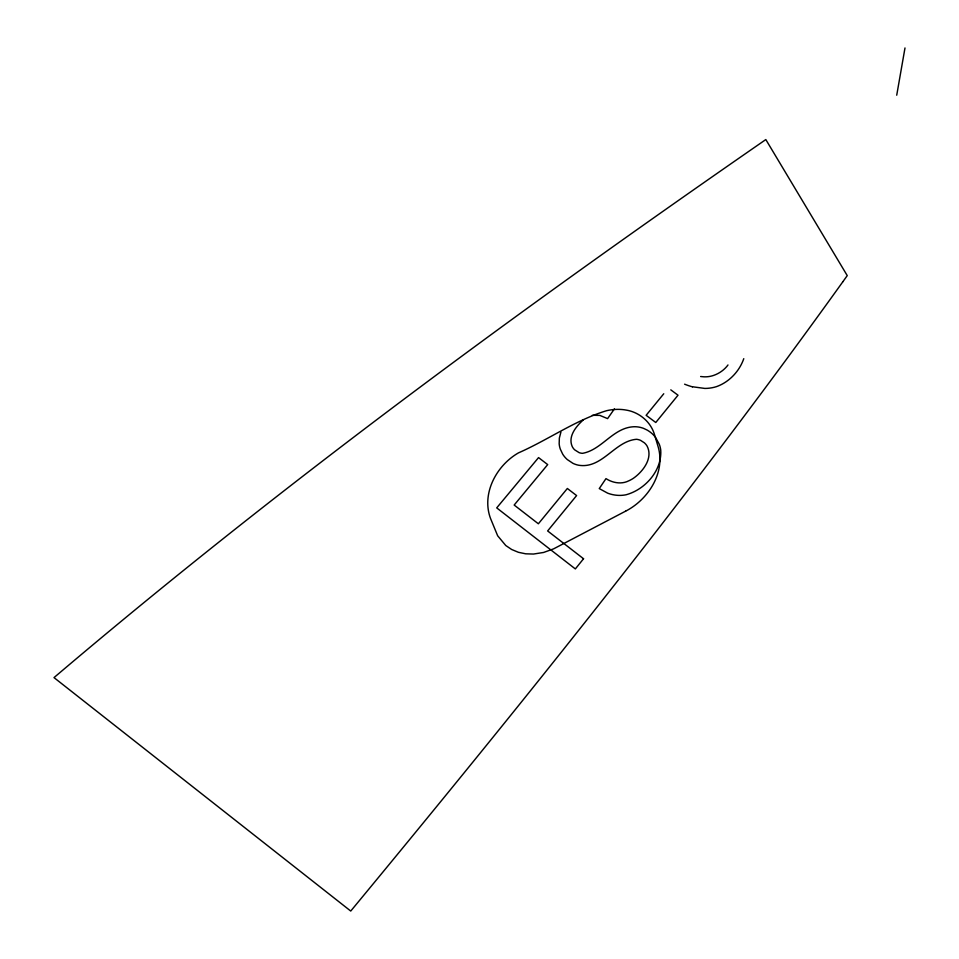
<?xml version="1.0" encoding="UTF-8"?>
<svg xmlns="http://www.w3.org/2000/svg" width="959" height="959" viewBox="0 0 959 959"><rect width="100%" height="100%" fill="white"/><g stroke="black" fill="none" stroke-linecap="round" stroke-linejoin="round"><path stroke-width="1.44" d="M904.996 47.95L896.725 95.205M560.907 432.101L559.361 438.059L559.169 443.765A23.927 22.788 8.2 0 0 560.344 449.184L562.681 454.11A24.526 23.352 8.3 0 0 567.296 459.565L572.895 463.305A21.961 20.918 8.3 0 0 578.96 465.283C602.324 468.879 614.755 441.068 636.476 439.294A12.467 11.856 13.8 0 1 640.588 440.373L644.328 442.782A13.822 13.138 13.8 0 1 647.121 446.127C653.271 458.15 643.057 471.468 633.503 478.217A33.002 31.419 11.8 0 1 628.756 480.831C621.444 484.559 612.669 482.928 605.98 478.625L599.255 488.587L607.646 493.154A32.414 30.916 12.9 0 0 614.407 494.964A32.906 31.395 12.9 0 0 619.082 495.395A30.676 29.273 13 0 0 625.987 494.784C645.107 489.689 662.142 470.509 660.727 450.059A27.463 26.121 13.7 0 0 659.277 444.269L655.596 437.472A26.085 24.802 13.7 0 0 651.712 433.3A28.482 27.08 13.7 0 0 646.989 429.992L643.645 428.409A23.448 22.273 13.7 0 0 638.418 427.019A23.124 21.973 13.7 0 0 632.892 426.803C612.801 428.277 601.629 449.915 582.581 453.319A10.741 10.225 8.2 0 1 579.068 452.612L574.669 449.831A11.976 11.412 8.2 0 1 572.163 446.391C567.8 436.225 576.263 426.24 583.36 419.826M743.776 358.678C739.389 371.337 729.068 382.245 716.349 386.681A37.221 34.56 14.7 0 1 704.853 388.431L692.47 386.765M614.443 408.858L607.598 418.615L599.807 415.391L592.338 415.295M663.76 393.753L646.138 415.307L655.776 422.499L678.013 395.204L670.797 389.857M625.712 511.111C648.104 499.627 665.342 473.039 658.354 447.481L654.589 434.93C651.017 422.056 639.437 412.286 626.371 410.116C619.826 408.882 613.041 409.205 606.567 410.704C575.4 420.198 548.356 439.725 518.471 452.876C496.546 465.391 481.31 493.465 490.481 518.339L497.649 535.757L505.765 545.515L511.674 549.495L518.375 552.288L525.664 553.811L533.468 554.05L543.573 552.468L553.559 548.884L625.592 511.171M700.621 376.515L704.038 376.827A25.378 23.567 14.7 0 0 713.724 375.377A31.959 29.645 14.4 0 0 726.55 366.77A35.459 32.894 14.1 0 0 727.977 364.959M692.446 386.837A66.387 61.328 14.1 0 1 684.606 384.187M842.913 281.67C687.615 498.117 520.365 705.74 350.742 911.05L54.004 677.605C280.819 484.906 521.145 308.762 765.821 139.57L847.241 275.605L842.913 281.67M583.552 558.749L575.34 568.927L496.714 507.886L538.55 457.599L547.697 464.6L514.168 505.045L538.371 523.782L567.356 488.479L576.599 495.563L547.637 530.95L583.552 558.749"/></g></svg>
